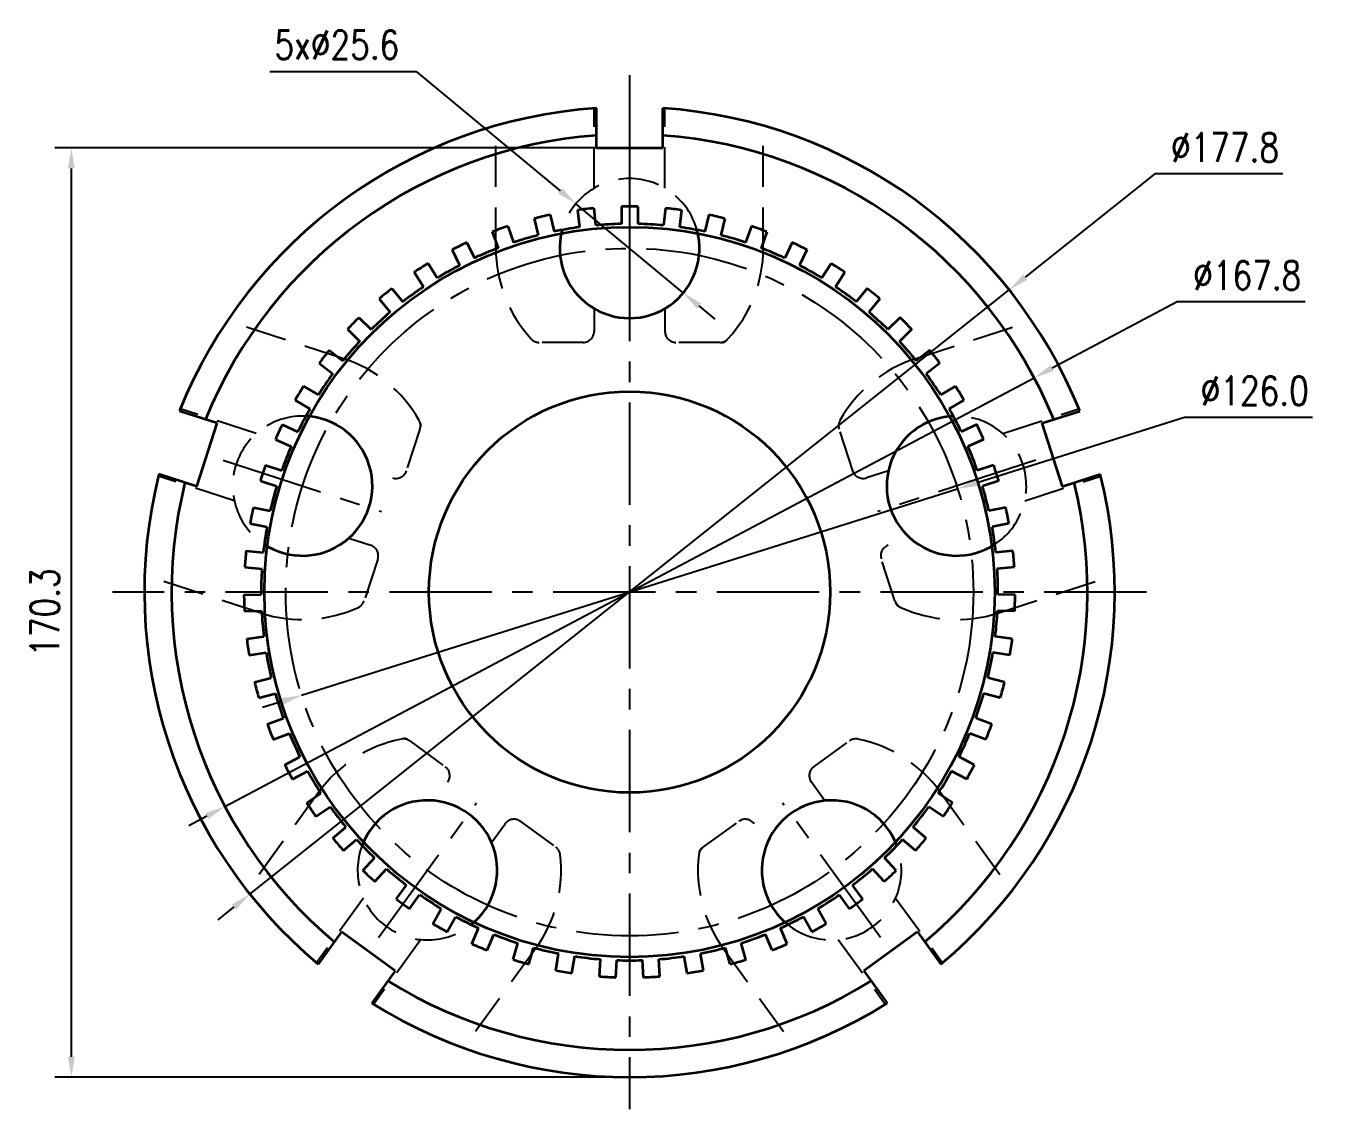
# Model space of a CAD drawing. Header units: millimetres. Extents: x -38 to 592, y -8 to 762.
# Drawn here: x 53.2 to 290.9, y 564 to 762.5 of the extents above; entities that cross this region are included whole.
import ezdxf

# ---------------------------------------------------------------- set-up
doc = ezdxf.new("R2010")
doc.units = ezdxf.units.MM
doc.header["$LTSCALE"] = 15
doc.linetypes.add('CENTER', pattern=[2, 1.25, -0.25, 0.25, -0.25])
doc.linetypes.add('DASHED', pattern=[0.75, 0.5, -0.25])
doc.layers.add('1轮廓实线层', color=7, linetype='Continuous', lineweight=35)
for name, color, linetype in [('3中心线层', 1, 'CENTER'), ('4虚线层', 6, 'DASHED'), ('7标注层', 4, 'Continuous')]:
    doc.layers.add(name, color=color, linetype=linetype)
doc.styles.add('TH_GBDIM', font='romans.shx', dxfattribs={"width": 0.8, "bigfont": 'gbcbig.shx'})
doc.dimstyles.new('TH_GBDIM', dxfattribs={"dimscale": 1.5, "dimtxt": 3.5, "dimasz": 2.5, "dimexe": 2, "dimexo": 0, "dimgap": 1.5, "dimtad": 1, "dimdec": 1, "dimzin": 0, "dimdsep": 46, "dimtxsty": 'TH_GBDIM', "dimcen": 2.5, "dimclrd": 130, "dimclre": 130, "dimclrt": 3, "dimadec": 0, "dimazin": 0, "dimtfac": 0.714286, "dimtdec": 1, "dimtmove": 0, "dimatfit": 3, "dimfxl": 1, "dimtzin": 0, "dimlwd": -1, "dimlwe": -1, "dimarcsym": 0})

# ---------------------------------------------------------------- blocks, each defined once
blk = doc.blocks.new('*D8')
at = {"layer": '7标注层', "color": 130}
for p, q in [((264.11, 711.92), (241.23, 699.79)), ((287.56, 711.92), (264.11, 711.92)), ((89.65, 619.46), (237.92, 698.04)), ((86.34, 617.7), (83.03, 615.94))]:
    blk.add_line(p, q, dxfattribs=at)
for points in [[(240.94, 700.34), (241.52, 699.24), (237.92, 698.04)], [(86.05, 618.25), (86.63, 617.15), (89.65, 619.46)]]:
    blk.add_solid(points, dxfattribs=at)
at = {"layer": 'Defpoints', "color": 0}
for p in [(237.92, 698.04), (89.65, 619.46)]:
    blk.add_point(p, dxfattribs=at)
at = {"layer": '7标注层', "color": 3, "insert": (276.96, 716.79), "char_height": 5.25, "attachment_point": 5, "style": 'TH_GBDIM'}
blk.add_mtext('{∅167.8}{}{}', dxfattribs=at)
blk = doc.blocks.new('*D18')
at = {"layer": '7标注层', "color": 130}
for p, q in [((265.48, 690.76), (227.45, 678.79)), ((288.93, 690.76), (265.48, 690.76)), ((103.69, 639.83), (223.88, 677.66)), ((100.12, 638.7), (96.54, 637.58))]:
    blk.add_line(p, q, dxfattribs=at)
for points in [[(227.27, 679.39), (227.64, 678.19), (223.88, 677.66)], [(99.93, 639.3), (100.3, 638.11), (103.69, 639.83)]]:
    blk.add_solid(points, dxfattribs=at)
at = {"layer": 'Defpoints', "color": 0}
for p in [(223.88, 677.66), (103.69, 639.83)]:
    blk.add_point(p, dxfattribs=at)
at = {"layer": '7标注层', "color": 3, "insert": (278.33, 695.64), "char_height": 5.25, "attachment_point": 5, "style": 'TH_GBDIM'}
blk.add_mtext('{∅126.0}{}{}', dxfattribs=at)
blk = doc.blocks.new('*D19')
at = {"layer": '7标注层', "color": 130}
for p, q in [((97.86, 754.18), (124.71, 754.18)), ((124.71, 754.18), (151.06, 732.31)), ((173.63, 713.58), (153.94, 729.91)), ((176.51, 711.18), (179.4, 708.79))]:
    blk.add_line(p, q, dxfattribs=at)
for points in [[(151.46, 732.79), (150.66, 731.83), (153.94, 729.91)], [(176.91, 711.66), (176.11, 710.7), (173.63, 713.58)]]:
    blk.add_solid(points, dxfattribs=at)
at = {"layer": 'Defpoints', "color": 0}
for p in [(153.94, 729.91), (173.63, 713.58)]:
    blk.add_point(p, dxfattribs=at)
at = {"layer": '7标注层', "color": 3, "insert": (110.16, 759.05), "char_height": 5.25, "attachment_point": 5, "style": 'TH_GBDIM'}
blk.add_mtext('{5x∅25.6}{}{}', dxfattribs=at)
blk = doc.blocks.new('*D20')
at = {"layer": '7标注层', "color": 130}
for p, q in [((157.71, 740.14), (58.51, 740.14)), ((61.51, 736.39), (61.51, 573.6)), ((163.79, 569.85), (58.51, 569.85))]:
    blk.add_line(p, q, dxfattribs=at)
for points in [[(60.89, 736.39), (62.14, 736.39), (61.51, 740.14)], [(60.89, 573.6), (62.14, 573.6), (61.51, 569.85)]]:
    blk.add_solid(points, dxfattribs=at)
at = {"layer": 'Defpoints', "color": 0}
for p in [(157.71, 740.14), (61.51, 569.85), (163.79, 569.85)]:
    blk.add_point(p, dxfattribs=at)
at = {"layer": '7标注层', "color": 3, "insert": (56.64, 654.99), "char_height": 5.25, "attachment_point": 5, "rotation": 90, "style": 'TH_GBDIM'}
blk.add_mtext('170.3', dxfattribs=at)
blk = doc.blocks.new('*D27')
at = {"layer": '7标注层', "color": 130}
for p, q in [((260.04, 735.37), (236.27, 716.45)), ((283.49, 735.37), (260.04, 735.37)), ((94.23, 603.38), (233.34, 714.11)), ((91.3, 601.04), (88.36, 598.71))]:
    blk.add_line(p, q, dxfattribs=at)
for points in [[(235.88, 716.94), (236.66, 715.96), (233.34, 714.11)], [(90.91, 601.53), (91.69, 600.55), (94.23, 603.38)]]:
    blk.add_solid(points, dxfattribs=at)
at = {"layer": 'Defpoints', "color": 0}
for p in [(233.34, 714.11), (94.23, 603.38)]:
    blk.add_point(p, dxfattribs=at)
at = {"layer": '7标注层', "color": 3, "insert": (272.89, 740.24), "char_height": 5.25, "attachment_point": 5, "style": 'TH_GBDIM'}
blk.add_mtext('{∅177.8}{}{}', dxfattribs=at)

msp = doc.modelspace()

# ---------------------------------------------------------------- linework, layer by layer
at = {"layer": '1轮廓实线层'}
for p, q in [((157.71, 740.14), (157.71, 747.44)), ((169.86, 740.14), (169.86, 747.44)), ((157.71, 740.14), (169.86, 740.14)), ((149.25, 727.88), (149.96, 724.82)), ((154.24, 728.75), (154.6, 725.62)), ((157.22, 729.09), (157.58, 725.96)), ((162.29, 729.38), (162.29, 726.23)), ((165.29, 729.38), (165.29, 726.23)), ((170.35, 729.09), (169.99, 725.96)), ((173.33, 728.75), (172.97, 725.62)), ((178.32, 727.88), (177.61, 724.82)), ((141.46, 725.78), (142.52, 722.81)), ((146.33, 727.2), (147.04, 724.14)), ((181.24, 727.2), (180.53, 724.14)), ((186.11, 725.78), (185.05, 722.81)), ((133.97, 722.79), (135.36, 719.97)), ((138.64, 724.77), (139.69, 721.8)), ((188.93, 724.77), (187.88, 721.8)), ((193.6, 722.79), (192.21, 719.97)), ((131.27, 721.47), (132.66, 718.64)), ((196.3, 721.47), (194.91, 718.64)), ((126.86, 718.98), (128.56, 716.33)), ((200.71, 718.98), (199.01, 716.33)), ((124.34, 717.36), (126.04, 714.71)), ((203.23, 717.36), (201.53, 714.71)), ((120.23, 714.38), (122.23, 711.94)), ((207.34, 714.38), (205.34, 711.94)), ((117.91, 712.48), (119.91, 710.04)), ((209.66, 712.48), (207.66, 710.04)), ((114.18, 709.05), (116.44, 706.85)), ((213.39, 709.05), (211.13, 706.85)), ((112.09, 706.9), (114.35, 704.7)), ((215.48, 706.9), (213.23, 704.7)), ((108.77, 703.07), (111.26, 701.14)), ((218.8, 703.07), (216.31, 701.14)), ((106.93, 700.69), (109.43, 698.77)), ((220.64, 700.69), (218.14, 698.77)), ((104.07, 696.51), (106.77, 694.88)), ((223.5, 696.51), (220.8, 694.88)), ((88.25, 689.68), (81.31, 691.93)), ((102.52, 693.94), (105.22, 692.31)), ((225.05, 693.94), (222.35, 692.31)), ((239.32, 689.68), (246.26, 691.93)), ((84.5, 678.12), (88.25, 689.68)), ((100.16, 689.45), (103.02, 688.14)), ((227.41, 689.45), (224.55, 688.14)), ((239.32, 689.68), (243.07, 678.12)), ((98.91, 686.72), (101.78, 685.42)), ((228.66, 686.72), (225.79, 685.42)), ((84.5, 678.12), (77.56, 680.38)), ((97.07, 682), (100.07, 681.03)), ((230.5, 682), (227.5, 681.03)), ((243.07, 678.12), (250.01, 680.38)), ((96.14, 679.15), (99.14, 678.17)), ((231.43, 679.15), (228.43, 678.17)), ((94.86, 674.24), (97.94, 673.62)), ((232.71, 674.24), (229.63, 673.62)), ((94.26, 671.3), (97.35, 670.68)), ((233.31, 671.3), (230.22, 670.68)), ((93.54, 666.28), (96.68, 666.02)), ((234.03, 666.28), (230.89, 666.02)), ((93.28, 663.3), (96.42, 663.03)), ((234.29, 663.3), (231.15, 663.03)), ((93.14, 658.23), (96.29, 658.32)), ((234.43, 658.23), (231.28, 658.32)), ((93.22, 655.23), (96.37, 655.32)), ((234.35, 655.23), (231.2, 655.32)), ((93.66, 650.18), (96.78, 650.63)), ((233.91, 650.18), (230.8, 650.63)), ((94.08, 647.21), (97.2, 647.66)), ((233.49, 647.21), (230.37, 647.66)), ((95.09, 642.24), (98.14, 643.04)), ((232.48, 642.24), (229.43, 643.04)), ((95.85, 639.34), (98.9, 640.14)), ((231.72, 639.34), (228.67, 640.14)), ((97.42, 634.52), (100.36, 635.66)), ((230.15, 634.52), (227.21, 635.66)), ((98.51, 631.72), (101.44, 632.86)), ((229.06, 631.72), (226.13, 632.86)), ((100.61, 627.11), (103.4, 628.58)), ((226.96, 627.11), (224.17, 628.58)), ((102.01, 624.46), (104.8, 625.93)), ((225.56, 624.46), (222.77, 625.93)), ((104.63, 620.12), (107.23, 621.89)), ((222.94, 620.12), (220.34, 621.89)), ((106.33, 617.64), (108.93, 619.42)), ((221.25, 617.64), (218.64, 619.42)), ((109.42, 613.62), (111.8, 615.69)), ((218.15, 613.62), (215.77, 615.69)), ((111.39, 611.36), (113.77, 613.42)), ((216.18, 611.36), (213.8, 613.42)), ((114.92, 607.72), (117.05, 610.04)), ((212.65, 607.72), (210.52, 610.04)), ((117.13, 605.69), (119.26, 608.01)), ((210.44, 605.69), (208.31, 608.01)), ((121.05, 602.48), (122.91, 605.03)), ((206.52, 602.48), (204.66, 605.03)), ((123.48, 600.72), (125.33, 603.27)), ((204.09, 600.72), (202.24, 603.27)), ((127.75, 597.98), (129.3, 600.72)), ((130.36, 596.5), (131.91, 599.25)), ((197.21, 596.5), (195.66, 599.25)), ((199.82, 597.98), (198.28, 600.72)), ((134.91, 594.27), (136.13, 597.17)), ((192.66, 594.27), (191.44, 597.17)), ((111.03, 596.47), (106.74, 590.56)), ((120.86, 589.33), (111.03, 596.47)), ((137.67, 593.1), (138.9, 596)), ((142.45, 591.4), (143.33, 594.42)), ((185.12, 591.4), (184.24, 594.42)), ((189.9, 593.1), (188.67, 596)), ((216.54, 596.47), (206.71, 589.33)), ((216.54, 596.47), (220.83, 590.56)), ((145.32, 590.55), (146.21, 593.57)), ((150.26, 589.4), (150.8, 592.51)), ((153.22, 588.89), (153.76, 592)), ((174.35, 588.89), (173.81, 592)), ((177.31, 589.4), (176.77, 592.51)), ((182.25, 590.55), (181.36, 593.57)), ((158.26, 588.31), (158.44, 591.46)), ((161.25, 588.14), (161.43, 591.29)), ((166.32, 588.14), (166.14, 591.29)), ((169.32, 588.31), (169.14, 591.46)), ((120.86, 589.33), (116.57, 583.42)), ((206.71, 589.33), (211, 583.42))]:
    msp.add_line(p, q, dxfattribs=at)
for radius in [66.9, 36.75]:
    msp.add_circle((163.79, 658.75), radius, dxfattribs=at)
for centre, radius, start, end in [((163.79, 658.75), 88.9, 93.9184, 158.0816), ((163.79, 658.75), 88.9, 21.9184, 86.0816), ((163.79, 658.75), 83.9, 94.1523, 157.8477), ((163.79, 658.75), 83.9, 22.1523, 85.8477), ((163.79, 658.75), 70.65, 101.8744, 104.3074), ((163.79, 658.75), 70.65, 101.8744, 104.3074), ((163.79, 658.75), 70.65, 95.329, 97.7619), ((163.79, 658.75), 70.65, 95.329, 97.7619), ((163.79, 658.75), 70.65, 88.7835, 91.2165), ((163.79, 658.75), 70.65, 88.7835, 91.2165), ((163.79, 658.75), 70.65, 82.2381, 84.671), ((163.79, 658.75), 70.65, 82.2381, 84.671), ((163.79, 658.75), 70.65, 75.6926, 78.1256), ((163.79, 658.75), 70.65, 75.6926, 78.1256), ((163.79, 658.75), 70.65, 108.4199, 110.8529), ((163.79, 658.75), 70.65, 108.4199, 110.8529), ((163.79, 658.75), 67.5, 97.8187, 101.8176), ((163.79, 721.75), 12.8, 164.7797, 15.2203), ((163.79, 658.75), 67.5, 91.2733, 95.2722), ((163.79, 658.75), 67.5, 84.7278, 88.7267), ((163.79, 658.75), 67.5, 78.1824, 82.1813), ((163.79, 658.75), 70.65, 69.1471, 71.5801), ((163.79, 658.75), 70.65, 69.1471, 71.5801), ((163.79, 658.75), 70.65, 114.9653, 117.3983), ((163.79, 658.75), 70.65, 114.9653, 117.3983), ((163.79, 658.75), 67.5, 104.3642, 108.3631), ((163.79, 658.75), 67.5, 71.6369, 75.6358), ((163.79, 658.75), 70.65, 62.6017, 65.0347), ((163.79, 658.75), 70.65, 62.6017, 65.0347), ((163.79, 658.75), 67.5, 110.9096, 114.9085), ((163.79, 658.75), 67.5, 65.0915, 69.0904), ((163.79, 658.75), 70.65, 121.5108, 123.9438), ((163.79, 658.75), 70.65, 121.5108, 123.9438), ((163.79, 658.75), 67.5, 117.4551, 121.454), ((163.79, 658.75), 67.5, 58.546, 62.5449), ((163.79, 658.75), 70.65, 56.0562, 58.4892), ((163.79, 658.75), 70.65, 56.0562, 58.4892), ((163.79, 658.75), 70.65, 128.0562, 130.4892), ((163.79, 658.75), 70.65, 128.0562, 130.4892), ((163.79, 658.75), 67.5, 124.0005, 127.9995), ((163.79, 658.75), 67.5, 52.0005, 55.9995), ((163.79, 658.75), 70.65, 49.5108, 51.9438), ((163.79, 658.75), 70.65, 49.5108, 51.9438), ((163.79, 658.75), 70.65, 134.6017, 137.0347), ((163.79, 658.75), 70.65, 134.6017, 137.0347), ((163.79, 658.75), 67.5, 130.546, 134.5449), ((163.79, 658.75), 67.5, 45.4551, 49.454), ((163.79, 658.75), 70.65, 42.9653, 45.3983), ((163.79, 658.75), 70.65, 42.9653, 45.3983), ((163.79, 658.75), 67.5, 137.0915, 141.0904), ((163.79, 658.75), 67.5, 38.9096, 42.9085), ((163.79, 658.75), 70.65, 141.1471, 143.5801), ((163.79, 658.75), 70.65, 141.1471, 143.5801), ((163.79, 658.75), 70.65, 36.4199, 38.8529), ((163.79, 658.75), 70.65, 36.4199, 38.8529), ((163.79, 658.75), 67.5, 143.6369, 147.6358), ((163.79, 658.75), 67.5, 32.3642, 36.3631), ((163.79, 658.75), 70.65, 147.6926, 150.1256), ((163.79, 658.75), 70.65, 147.6926, 150.1256), ((163.79, 658.75), 70.65, 29.8744, 32.3074), ((163.79, 658.75), 70.65, 29.8744, 32.3074), ((163.79, 658.75), 67.5, 150.1824, 154.1813), ((163.79, 658.75), 67.5, 25.8187, 29.8176), ((103.87, 678.21), 12.8, 236.7797, 87.2203), ((163.79, 658.75), 70.65, 154.2381, 156.671), ((163.79, 658.75), 70.65, 154.2381, 156.671), ((223.7, 678.21), 12.8, 92.7797, 303.2203), ((163.79, 658.75), 70.65, 23.329, 25.7619), ((163.79, 658.75), 70.65, 23.329, 25.7619), ((163.79, 658.75), 67.5, 156.7278, 160.7267), ((163.79, 658.75), 67.5, 19.2733, 23.2722), ((163.79, 658.75), 88.9, 165.9184, 230.0816), ((163.79, 658.75), 70.65, 160.7835, 163.2165), ((163.79, 658.75), 70.65, 160.7835, 163.2165), ((163.79, 658.75), 88.9, 309.9184, 14.0816), ((163.79, 658.75), 70.65, 16.7835, 19.2165), ((163.79, 658.75), 70.65, 16.7835, 19.2165), ((163.79, 658.75), 83.9, 166.1523, 229.8477), ((163.79, 658.75), 67.5, 163.2733, 167.2722), ((163.79, 658.75), 83.9, 310.1523, 13.8477), ((163.79, 658.75), 67.5, 12.7278, 16.7267), ((163.79, 658.75), 70.65, 167.329, 169.7619), ((163.79, 658.75), 70.65, 167.329, 169.7619), ((163.79, 658.75), 70.65, 10.2381, 12.671), ((163.79, 658.75), 70.65, 10.2381, 12.671), ((163.79, 658.75), 67.5, 169.8187, 173.8176), ((163.79, 658.75), 67.5, 6.1824, 10.1813), ((163.79, 658.75), 70.65, 173.8744, 176.3074), ((163.79, 658.75), 70.65, 173.8744, 176.3074), ((163.79, 658.75), 70.65, 3.6926, 6.1256), ((163.79, 658.75), 70.65, 3.6926, 6.1256), ((163.79, 658.75), 67.5, 176.3642, 180.3631), ((163.79, 658.75), 67.5, 359.6369, 3.6358), ((163.79, 658.75), 70.65, 180.4199, 182.8529), ((163.79, 658.75), 70.65, 180.4199, 182.8529), ((163.79, 658.75), 70.65, 357.1471, 359.5801), ((163.79, 658.75), 70.65, 357.1471, 359.5801), ((163.79, 658.75), 67.5, 182.9096, 186.9085), ((163.79, 658.75), 67.5, 353.0915, 357.0904), ((163.79, 658.75), 70.65, 186.9653, 189.3983), ((163.79, 658.75), 70.65, 186.9653, 189.3983), ((163.79, 658.75), 70.65, 350.6017, 353.0347), ((163.79, 658.75), 70.65, 350.6017, 353.0347), ((163.79, 658.75), 67.5, 189.4551, 193.454), ((163.79, 658.75), 67.5, 346.546, 350.5449), ((163.79, 658.75), 70.65, 193.5108, 195.9438), ((163.79, 658.75), 70.65, 193.5108, 195.9438), ((163.79, 658.75), 70.65, 344.0562, 346.4892), ((163.79, 658.75), 70.65, 344.0562, 346.4892), ((163.79, 658.75), 67.5, 196.0005, 199.9995), ((163.79, 658.75), 67.5, 340.0005, 343.9995), ((163.79, 658.75), 70.65, 200.0562, 202.4892), ((163.79, 658.75), 70.65, 200.0562, 202.4892), ((163.79, 658.75), 67.5, 202.546, 206.5449), ((163.79, 658.75), 67.5, 333.4551, 337.454), ((163.79, 658.75), 70.65, 337.5108, 339.9438), ((163.79, 658.75), 70.65, 337.5108, 339.9438), ((163.79, 658.75), 70.65, 206.6017, 209.0347), ((163.79, 658.75), 70.65, 206.6017, 209.0347), ((163.79, 658.75), 67.5, 209.0915, 213.0904), ((163.79, 658.75), 67.5, 326.9096, 330.9085), ((163.79, 658.75), 70.65, 330.9653, 333.3983), ((163.79, 658.75), 70.65, 330.9653, 333.3983), ((126.75, 607.78), 12.8, 308.7797, 159.2203), ((200.82, 607.78), 12.8, 20.7797, 231.2203), ((163.79, 658.75), 70.65, 213.1471, 215.5801), ((163.79, 658.75), 70.65, 213.1471, 215.5801), ((163.79, 658.75), 67.5, 215.6369, 219.6358), ((163.79, 658.75), 67.5, 320.3642, 324.3631), ((163.79, 658.75), 70.65, 324.4199, 326.8529), ((163.79, 658.75), 70.65, 324.4199, 326.8529), ((163.79, 658.75), 70.65, 219.6926, 222.1256), ((163.79, 658.75), 70.65, 219.6926, 222.1256), ((163.79, 658.75), 67.5, 222.1824, 226.1813), ((163.79, 658.75), 67.5, 313.8187, 317.8176), ((163.79, 658.75), 70.65, 317.8744, 320.3074), ((163.79, 658.75), 70.65, 317.8744, 320.3074), ((163.79, 658.75), 70.65, 226.2381, 228.671), ((163.79, 658.75), 70.65, 226.2381, 228.671), ((163.79, 658.75), 67.5, 228.7278, 232.7267), ((163.79, 658.75), 67.5, 307.2733, 311.2722), ((163.79, 658.75), 70.65, 311.329, 313.7619), ((163.79, 658.75), 70.65, 311.329, 313.7619), ((163.79, 658.75), 70.65, 232.7835, 235.2165), ((163.79, 658.75), 70.65, 232.7835, 235.2165), ((163.79, 658.75), 67.5, 235.2733, 239.2722), ((163.79, 658.75), 67.5, 300.7278, 304.7267), ((163.79, 658.75), 70.65, 304.7835, 307.2165), ((163.79, 658.75), 70.65, 304.7835, 307.2165), ((163.79, 658.75), 67.5, 241.8187, 245.8176), ((163.79, 658.75), 67.5, 294.1824, 298.1813), ((163.79, 658.75), 70.65, 239.329, 241.7619), ((163.79, 658.75), 70.65, 239.329, 241.7619), ((163.79, 658.75), 70.65, 298.2381, 300.671), ((163.79, 658.75), 70.65, 298.2381, 300.671), ((163.79, 658.75), 70.65, 245.8744, 248.3074), ((163.79, 658.75), 70.65, 245.8744, 248.3074), ((163.79, 658.75), 67.5, 248.3642, 252.3631), ((163.79, 658.75), 67.5, 287.6369, 291.6358), ((163.79, 658.75), 70.65, 291.6926, 294.1256), ((163.79, 658.75), 70.65, 291.6926, 294.1256), ((163.79, 658.75), 67.5, 254.9096, 258.9085), ((163.79, 658.75), 67.5, 261.4551, 265.454), ((163.79, 658.75), 67.5, 274.546, 278.5449), ((163.79, 658.75), 67.5, 281.0915, 285.0904), ((163.79, 658.75), 70.65, 252.4199, 254.8529), ((163.79, 658.75), 70.65, 252.4199, 254.8529), ((163.79, 658.75), 70.65, 258.9653, 261.3983), ((163.79, 658.75), 70.65, 258.9653, 261.3983), ((163.79, 658.75), 67.5, 268.0005, 271.9995), ((163.79, 658.75), 70.65, 278.6017, 281.0347), ((163.79, 658.75), 70.65, 278.6017, 281.0347), ((163.79, 658.75), 70.65, 285.1471, 287.5801), ((163.79, 658.75), 70.65, 285.1471, 287.5801), ((163.79, 658.75), 83.9, 238.1523, 301.8477), ((163.79, 658.75), 70.65, 265.5108, 267.9438), ((163.79, 658.75), 70.65, 265.5108, 267.9438), ((163.79, 658.75), 70.65, 272.0562, 274.4892), ((163.79, 658.75), 70.65, 272.0562, 274.4892), ((163.79, 658.75), 88.9, 237.9184, 302.0816)]:
    msp.add_arc(centre, radius, start, end, dxfattribs=at)
at = {"layer": '3中心线层'}
for p, q in [((163.79, 753.49), (163.79, 564.01)), ((163.79, 737), (163.79, 706.49)), ((163.79, 737), (163.79, 706.49)), ((89.36, 682.93), (118.37, 673.5)), ((238.21, 682.93), (209.2, 673.5)), ((258.53, 658.75), (69.05, 658.75)), ((117.79, 595.44), (135.72, 620.12)), ((209.78, 595.44), (191.85, 620.12))]:
    msp.add_line(p, q, dxfattribs=at)
msp.add_circle((163.79, 658.75), 63, dxfattribs=at)
at = {"layer": '4虚线层'}
for p, q in [((157.29, 732.77), (157.29, 747.41)), ((170.28, 732.77), (170.28, 747.41)), ((139.29, 721.75), (139.29, 744.2)), ((188.29, 721.75), (188.29, 744.2)), ((157.29, 710.73), (157.29, 706.5)), ((170.28, 710.73), (170.28, 706.5)), ((111.44, 701.51), (90.08, 708.45)), ((216.13, 701.51), (237.49, 708.45)), ((155.29, 704.5), (147.24, 704.5)), ((180.33, 704.5), (172.28, 704.5)), ((95.39, 687.79), (81.47, 692.32)), ((232.18, 687.79), (246.1, 692.32)), ((125.39, 688.62), (122.9, 680.96)), ((204.67, 680.96), (202.18, 688.62)), ((91.38, 675.45), (77.46, 679.97)), ((211.21, 680.98), (207.19, 679.68)), ((236.19, 675.45), (250.11, 679.97)), ((112.34, 668.63), (116.37, 667.33)), ((117.65, 664.81), (115.16, 657.15)), ((212.41, 657.15), (209.92, 664.81)), ((96.3, 654.91), (74.94, 661.85)), ((231.27, 654.91), (252.63, 661.85)), ((123.51, 631.46), (130.02, 626.72)), ((197.55, 626.72), (204.06, 631.46)), ((199.59, 620.51), (197.1, 623.93)), ((106.93, 622.18), (93.73, 604.01)), ((220.64, 622.18), (233.84, 604.01)), ((138.48, 612.88), (140.97, 616.3)), ((143.76, 616.74), (150.28, 612.01)), ((177.29, 612.01), (183.81, 616.74)), ((115.03, 602.68), (106.42, 590.83)), ((212.54, 602.68), (221.15, 590.83)), ((125.53, 595.05), (116.92, 583.2)), ((202.04, 595.05), (210.65, 583.2)), ((146.58, 593.38), (133.38, 575.21)), ((180.99, 593.38), (194.19, 575.21))]:
    msp.add_line(p, q, dxfattribs=at)
for centre, radius, start, end in [((163.79, 721.73), 12.8, 15.2789, 164.7211), ((163.79, 721.75), 24.5, 180, 222.6702), ((163.79, 721.75), 24.5, 317.3298, 0), ((155.29, 706.5), 2, 270, 0), ((172.28, 706.5), 2, 180, 270), ((147.24, 706.5), 2, 222.6702, 270), ((180.33, 706.5), 2, 270, 317.3298), ((180.76, 705.5), 1, 270, 316.2519), ((103.87, 678.21), 24.5, 29.3298, 72), ((223.7, 678.21), 24.5, 108, 150.6702), ((103.88, 678.21), 12.8, 87.2789, 236.7211), ((123.48, 689.24), 2, 342, 29.3298), ((124.57, 689.34), 1, 342, 28.2519), ((204.09, 689.24), 2, 150.6702, 198), ((223.69, 678.21), 12.8, 303.2789, 92.7211), ((121, 681.58), 2, 252, 342), ((206.57, 681.58), 2, 198, 288), ((115.75, 665.43), 2, 342, 72), ((211.82, 665.43), 2, 108, 198), ((103.87, 678.21), 24.5, 252, 294.6702), ((113.26, 657.77), 2, 294.6702, 342), ((214.31, 657.77), 2, 198, 245.3298), ((213.49, 657.05), 1, 198, 244.2519), ((223.7, 678.21), 24.5, 245.3298, 288), ((126.75, 607.78), 24.5, 101.3298, 144), ((122.33, 629.84), 2, 54, 101.3298), ((122.57, 630.9), 1, 54, 100.2519), ((205.24, 629.84), 2, 78.6702, 126), ((200.82, 607.78), 24.5, 36, 78.6702), ((128.85, 625.11), 2, 324, 54), ((198.72, 625.11), 2, 126, 216), ((142.59, 615.12), 2, 54, 144), ((184.98, 615.12), 2, 36, 126), ((126.76, 607.79), 12.8, 159.2789, 308.6635), ((149.1, 610.39), 2, 6.6702, 54), ((178.47, 610.39), 2, 126, 173.3298), ((177.53, 610.95), 1, 126, 172.2519), ((200.81, 607.79), 12.8, 231.2789, 20.7211), ((126.75, 607.78), 24.5, 324, 6.6702), ((200.82, 607.78), 24.5, 173.3298, 216)]:
    msp.add_arc(centre, radius, start, end, dxfattribs=at)

# ---------------------------------------------------------------- dimensions: what is measured, and where the dimension line sits
at = {"layer": '7标注层'}
for p1, p2, text, picture, middle in [((173.63, 713.58), (153.94, 729.91), '{5x<>}{}{}', '*D19', (110.16, 754.18)), ((94.23, 603.38), (233.34, 714.11), '{<>}{}{}', '*D27', (272.89, 735.37)), ((89.65, 619.46), (237.92, 698.04), '{<>}{}{}', '*D8', (276.96, 711.92)), ((103.69, 639.83), (223.88, 677.66), '{<>}{}{}', '*D18', (278.33, 690.76))]:
    dim = msp.add_diameter_dim_2p(p1=p1, p2=p2, text=text, dimstyle='TH_GBDIM', override={"dimgap": 1.5, "dimtad": 1, "dimtih": 0, "dimtoh": 1, "dimdec": 1, "dimlfac": 1, "dimse1": 0, "dimse2": 0, "dimsd1": 0, "dimsd2": 0, "dimtix": 0, "dimtofl": 1, "dimatfit": 3}, dxfattribs=at)
    dim.commit()
    dim.dimension.update_dxf_attribs({"geometry": picture, "text_midpoint": middle, "dimtype": 163})
dim = msp.add_linear_dim(base=(61.51, 569.85), p1=(157.71, 740.14), p2=(163.79, 569.85), angle=90, dimstyle='TH_GBDIM', dxfattribs=at)
dim.commit()
dim.dimension.update_dxf_attribs({"geometry": '*D20', "text_midpoint": (56.64, 654.99)})

doc.saveas('drawing.dxf')
